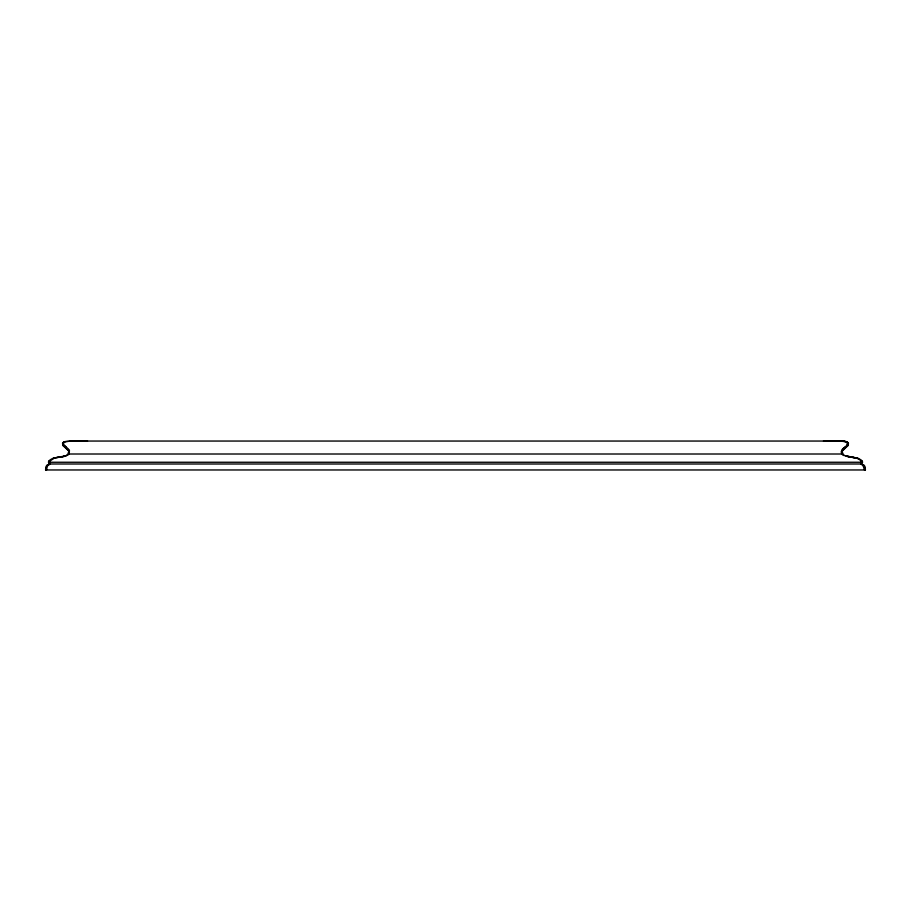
<?xml version="1.0" encoding="UTF-8"?>
<svg xmlns="http://www.w3.org/2000/svg" width="911" height="911" viewBox="0 0 911 911"><rect width="100%" height="100%" fill="white"/><g stroke="black" fill="none" stroke-linecap="round" stroke-linejoin="round"><path stroke-width="1.37" d="M844.212 455.329L842.664 454.008L842.276 451.047L847.834 445.73L848.448 442.962L846.923 441.721L840.978 441.049L70.022 441.049M861.897 463.995L49.171 463.995L46.199 466.136L45.55 469.962L865.45 469.962L864.801 466.136L861.829 463.995L862.33 461.194L860.849 459.77L858.06 458.37L846.034 456.195L857.103 458.37L859.893 459.77L861.601 462.253L860.861 463.995L863.765 466.136M45.618 469.962L47.053 465.031M46.586 469.962L47.235 466.136L50.139 463.995L49.695 461.194L53.897 458.37M65.08 441.721L63.565 442.962L63.622 444.443L69.407 450.136L69.27 454.008C63.622 458.973 53.897 455.329 48.67 461.194L49.103 463.995M48.727 461.194L48.431 462.253L862.637 462.253L862.273 461.194M847.378 444.443L846.831 445.73C844.258 447.7 839.669 450.091 841.73 454.008L843.21 455.329L858.128 458.37M842.208 451.047L842.948 449.544L847.765 445.73L848.46 443.691L846.854 441.721L844.11 441.334M66.788 455.329L68.336 454.008L68.792 451.047L63.166 445.73L62.552 442.962L64.077 441.721L71.012 441.049M842.413 449.225L846.831 445.73L847.515 443.691L845.92 441.721L839.988 441.049M63.964 456.195L66.856 455.329M52.872 458.37L64.966 456.195M56.528 457.47L64.032 456.195M72.504 441.038L64.146 441.721L62.54 443.691L63.235 445.73L68.052 449.544L68.792 451.047L68.268 454.008L842.732 454.008L842.265 452.323M71.582 441.038L87.558 441.049M823.442 441.049L839.418 441.038M838.496 441.038L845.044 441.334M846.968 456.195L854.472 457.47M64.169 445.73L66.093 447.255M863.947 465.031L865.382 469.962M862.979 465.031L864.414 469.962"/></g></svg>
